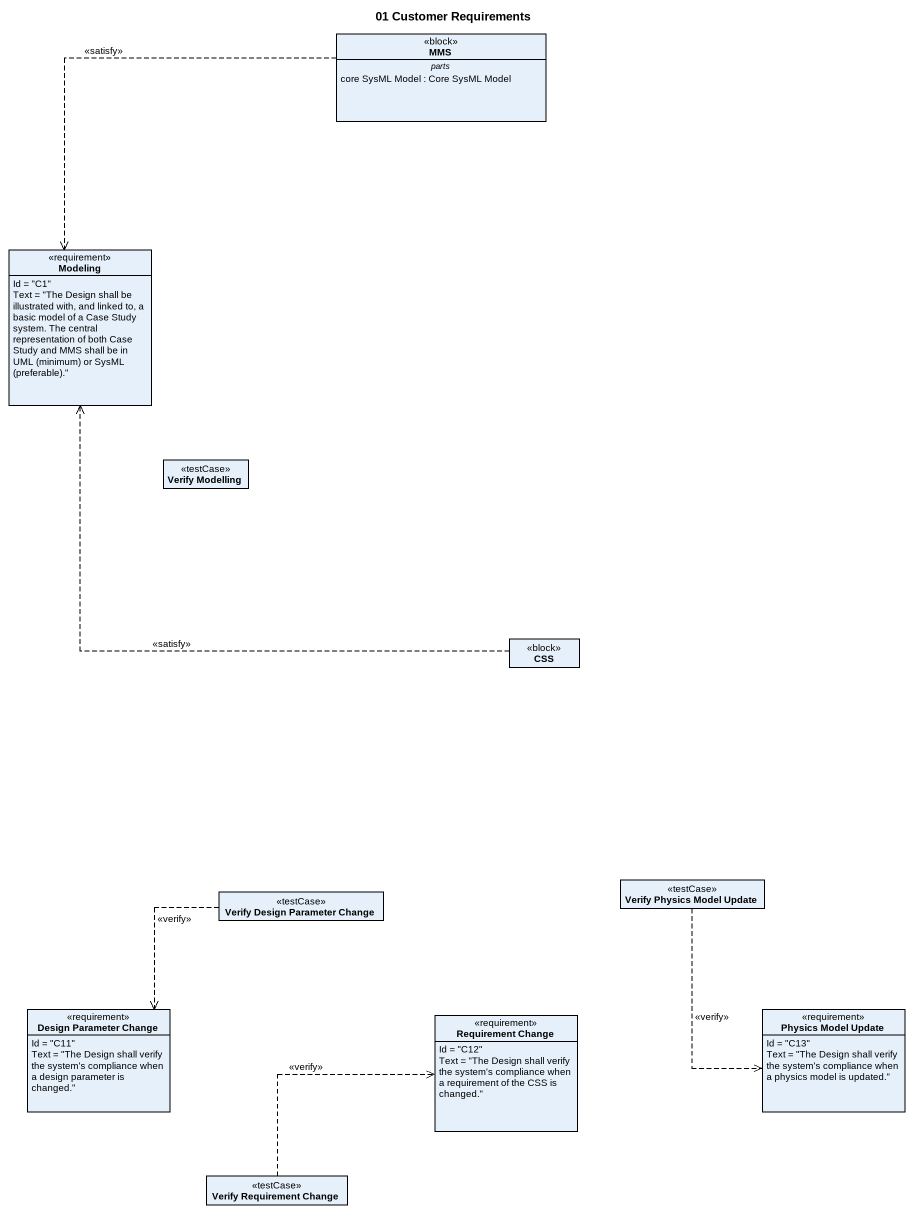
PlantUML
@startuml
title 01 Customer Requirements
hide circle
hide empty members
class MMS <<block>> {
  -- parts --
  core SysML Model : Core SysML Model
}
class Modeling <<requirement>> {
  Id = "C1"
  {field} Text = "The Design shall be illustrated with, and linked to, a basic model of a Case Study system. The central representation of both Case Study and MMS shall be in UML (minimum) or SysML (preferable)."
}
class "Verify Modelling" as Verify_Modelling <<testCase>>
class CSS <<block>>
class "Verify Design Parameter Change" as Verify_Design_Parameter <<testCase>>
class "Verify Physics Model Update" as Verify_Physics_Model_Update <<testCase>>
class "Design Parameter Change" as Design_Parameter_Change <<requirement>> {
  Id = "C11"
  Text = "The Design shall verify the system's compliance when a design parameter is changed."
}
class "Requirement Change" as Requirement_Change <<requirement>> {
  Id = "C12"
  Text = "The Design shall verify the system's compliance when a requirement of the CSS is changed."
}
class "Physics Model Update" as Physics_Model_Update <<requirement>> {
  Id = "C13"
  Text = "The Design shall verify the system's compliance when a physics model is updated."
}
class "Verify Requirement Change" as Verify_Requirement_Change <<testCase>>
MMS ..> Modeling : <<satisfy>>
CSS .up.> Modeling : <<satisfy>>
Verify_Design_Parameter ..> Design_Parameter_Change : <<verify>>
Verify_Physics_Model_Update ..> Physics_Model_Update : <<verify>>
Verify_Requirement_Change .right.> Requirement_Change : <<verify>>
@enduml
